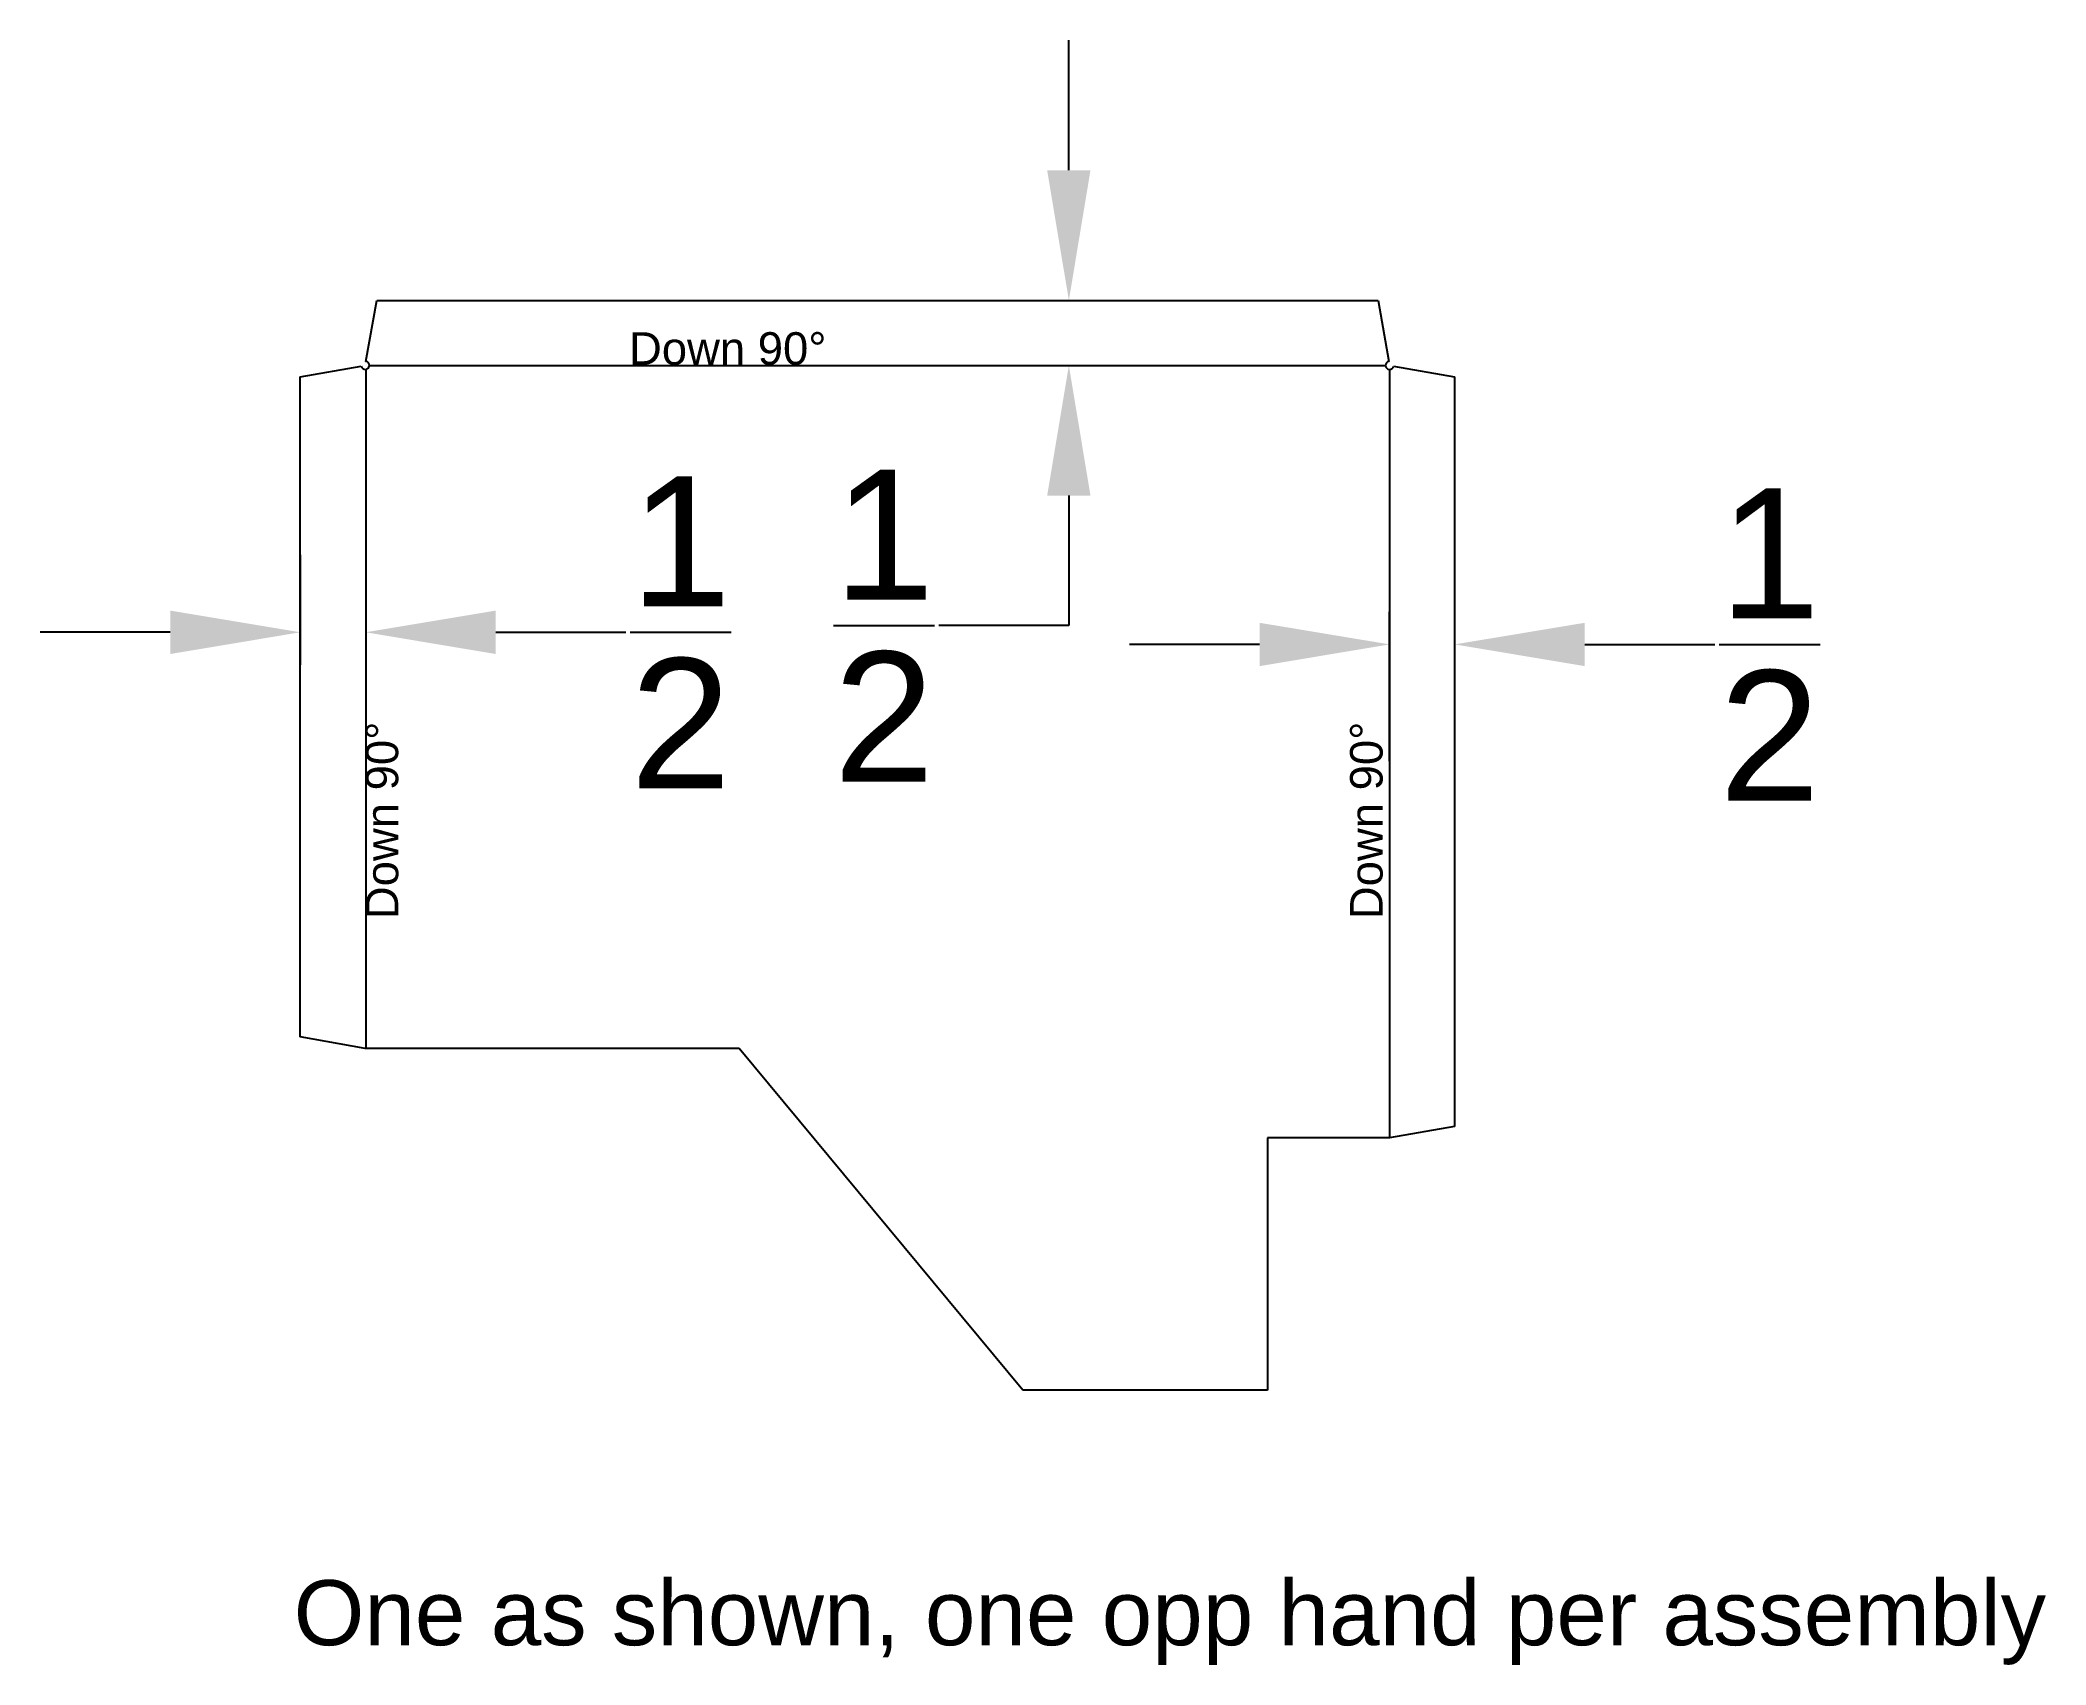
# Model space of a CAD drawing. Header units: inches. Extents: x -8.7 to 6.7, y 48.6 to 61.
import ezdxf

# ---------------------------------------------------------------- set-up
doc = ezdxf.new("R2010")
doc.units = ezdxf.units.IN
doc.header["$MEASUREMENT"] = 0
doc.layers.add('Annotation', color=1, linetype='Continuous')
doc.layers.add('Brakelines', color=253, linetype='Continuous')
doc.styles.get("Standard").update_dxf_attribs({"font": 'arial.ttf'})
doc.dimstyles.get("Standard").update_dxf_attribs({"dimtxt": 1, "dimasz": 1, "dimexe": 0.25, "dimexo": 0.25, "dimgap": 0.09, "dimtad": 0, "dimtih": 1, "dimtoh": 1, "dimdec": 4, "dimzin": 0, "dimdsep": 46, "dimlunit": 5, "dimtxsty": 'Standard', "dimcen": 0.09, "dimadec": 0, "dimazin": 0, "dimtfac": 1, "dimtdec": 4, "dimtofl": 0, "dimtmove": 0, "dimatfit": 3, "dimfxl": 1, "dimtolj": 1, "dimtzin": 0, "dimarcsym": 0})

# ---------------------------------------------------------------- blocks, each defined once
blk = doc.blocks.new('*D8')
at = {"layer": 'Annotation', "color": 0, "lineweight": -2, "transparency": 16777216}
for p, q in [((-6.702, 57.085), (-6.702, 56.239)), ((-6.199, 57.085), (-6.199, 56.239)), ((-7.702, 56.489), (-8.702, 56.489)), ((-5.199, 56.489), (-4.199, 56.489))]:
    blk.add_line(p, q, dxfattribs=at)
at = {"layer": 'Annotation', "color": 0, "transparency": 16777216}
for points in [[(-7.702, 56.656), (-7.702, 56.322), (-6.702, 56.489)], [(-5.199, 56.656), (-5.199, 56.322), (-6.199, 56.489)]]:
    blk.add_solid(points, dxfattribs=at)
at = {"layer": 'Defpoints', "color": 0, "transparency": 16777216}
for p in [(-6.702, 57.335), (-6.199, 57.335), (-6.199, 56.489)]:
    blk.add_point(p, dxfattribs=at)
at = {"layer": 'Annotation', "color": 0, "transparency": 16777216, "insert": (-3.778, 56.489), "char_height": 1, "attachment_point": 5}
blk.add_mtext('\\A1;{\\H1x;\\S1/2;}', dxfattribs=at)
blk = doc.blocks.new('*D9')
at = {"layer": 'Annotation', "color": 0, "lineweight": -2, "transparency": 16777216}
for p, q in [((-0.793, 60.04), (-0.793, 61.04)), ((-2.316, 59.04), (-0.543, 59.04)), ((-2.316, 58.54), (-0.543, 58.54)), ((-0.793, 57.54), (-0.793, 56.54)), ((-0.793, 56.54), (-1.793, 56.54))]:
    blk.add_line(p, q, dxfattribs=at)
at = {"layer": 'Annotation', "color": 0, "transparency": 16777216}
for points in [[(-0.96, 60.04), (-0.627, 60.04), (-0.793, 59.04)], [(-0.96, 57.54), (-0.627, 57.54), (-0.793, 58.54)]]:
    blk.add_solid(points, dxfattribs=at)
at = {"layer": 'Defpoints', "color": 0, "transparency": 16777216}
for p in [(-2.566, 59.04), (-2.566, 58.54), (-0.793, 58.54)]:
    blk.add_point(p, dxfattribs=at)
at = {"layer": 'Annotation', "color": 0, "transparency": 16777216, "insert": (-2.215, 56.54), "char_height": 1, "attachment_point": 5}
blk.add_mtext('\\A1;{\\H1x;\\S1/2;}', dxfattribs=at)
blk = doc.blocks.new('*D10')
at = {"layer": 'Annotation', "color": 0, "lineweight": -2, "transparency": 16777216}
for p, q in [((1.673, 55.498), (1.673, 56.646)), ((2.173, 55.498), (2.173, 56.646)), ((0.673, 56.396), (-0.327, 56.396)), ((3.173, 56.396), (4.173, 56.396))]:
    blk.add_line(p, q, dxfattribs=at)
at = {"layer": 'Annotation', "color": 0, "transparency": 16777216}
for points in [[(0.673, 56.562), (0.673, 56.229), (1.673, 56.396)], [(3.173, 56.562), (3.173, 56.229), (2.173, 56.396)]]:
    blk.add_solid(points, dxfattribs=at)
at = {"layer": 'Defpoints', "color": 0, "transparency": 16777216}
for p in [(2.173, 56.396), (1.673, 55.248), (2.173, 55.248)]:
    blk.add_point(p, dxfattribs=at)
at = {"layer": 'Annotation', "color": 0, "transparency": 16777216, "insert": (4.594, 56.396), "char_height": 1, "attachment_point": 5}
blk.add_mtext('\\A1;{\\H1x;\\S1/2;}', dxfattribs=at)

msp = doc.modelspace()

# ---------------------------------------------------------------- linework, layer by layer
for p, q in [((-6.19687, 58.57119), (-6.11414, 59.04042)), ((-6.11414, 59.04042), (1.58454, 59.04042)), ((1.58454, 59.04042), (1.66727, 58.57119)), ((-6.7023, 58.45226), (-6.23308, 58.53499)), ((-6.7023, 53.37858), (-6.7023, 58.45226)), ((1.70348, 58.53499), (2.1727, 58.45226)), ((2.1727, 58.45226), (2.1727, 52.69108)), ((-6.2023, 53.29042), (-6.7023, 53.37858)), ((-3.32763, 53.29042), (-6.2023, 53.29042)), ((-1.14666, 50.66463), (-3.32763, 53.29042)), ((0.7352, 52.60292), (0.7352, 50.66463)), ((1.6727, 52.60292), (0.7352, 52.60292)), ((2.1727, 52.69108), (1.6727, 52.60292)), ((0.7352, 50.66463), (-1.14666, 50.66463))]:
    msp.add_line(p, q)
for centre, start, end in [((-6.2023, 58.54042), 190, 80), ((1.6727, 58.54042), 100, 350)]:
    msp.add_arc(centre, 0.03125, start, end)
at = {"layer": 'Brakelines'}
for points in [[(-6.19901, 58.50934), (-6.19901, 53.29042)], [(-6.17105, 58.54025), (1.64145, 58.54025)], [(1.6727, 58.50917), (1.6727, 52.60292)]]:
    msp.add_lwpolyline(points, dxfattribs=at)

# ---------------------------------------------------------------- texts
at = {"layer": 'Annotation', "attachment_point": 1}
for s, width, insert, char_height in [('Down 90%%D', 53.2401887, (-4.1747, 58.79554), 0.25), ('One as shown, one opp hand per assembly ', 12.822919, (-6.75269, 49.20339), 0.5)]:
    msp.add_mtext_dynamic_manual_height_columns(s, width=width, gutter_width=1, heights=[0], dxfattribs=dict(at, insert=insert, char_height=char_height))
at = {"layer": 'Annotation', "char_height": 0.25, "attachment_point": 1, "rotation": 90}
for insert in [(-6.19901, 54.28431), (1.36897, 54.28431)]:
    msp.add_mtext_dynamic_manual_height_columns('Down 90%%D', width=53.2401887, gutter_width=1, heights=[0], dxfattribs=dict(at, insert=insert))

# ---------------------------------------------------------------- dimensions: what is measured, and where the dimension line sits
at = {"layer": 'Annotation'}
dim = msp.add_linear_dim(base=(-0.79337, 58.54025), p1=(-2.56634, 59.04042), p2=(-2.56634, 58.54025), angle=90, dimstyle='Standard', dxfattribs=at)
dim.commit()
dim.dimension.update_dxf_attribs({"geometry": '*D9', "text_midpoint": (-2.21455, 56.54025)})
for base, p1, p2, picture, middle in [((-6.19901, 56.48907), (-6.7023, 57.3348), (-6.19901, 57.3348), '*D8', (-3.77783, 56.48907)), ((2.1727, 56.3957), (1.6727, 55.24781), (2.1727, 55.24781), '*D10', (4.59387, 56.3957))]:
    dim = msp.add_linear_dim(base=base, p1=p1, p2=p2, dimstyle='Standard', dxfattribs=at)
    dim.commit()
    dim.dimension.update_dxf_attribs({"geometry": picture, "text_midpoint": middle})

doc.saveas('drawing.dxf')
